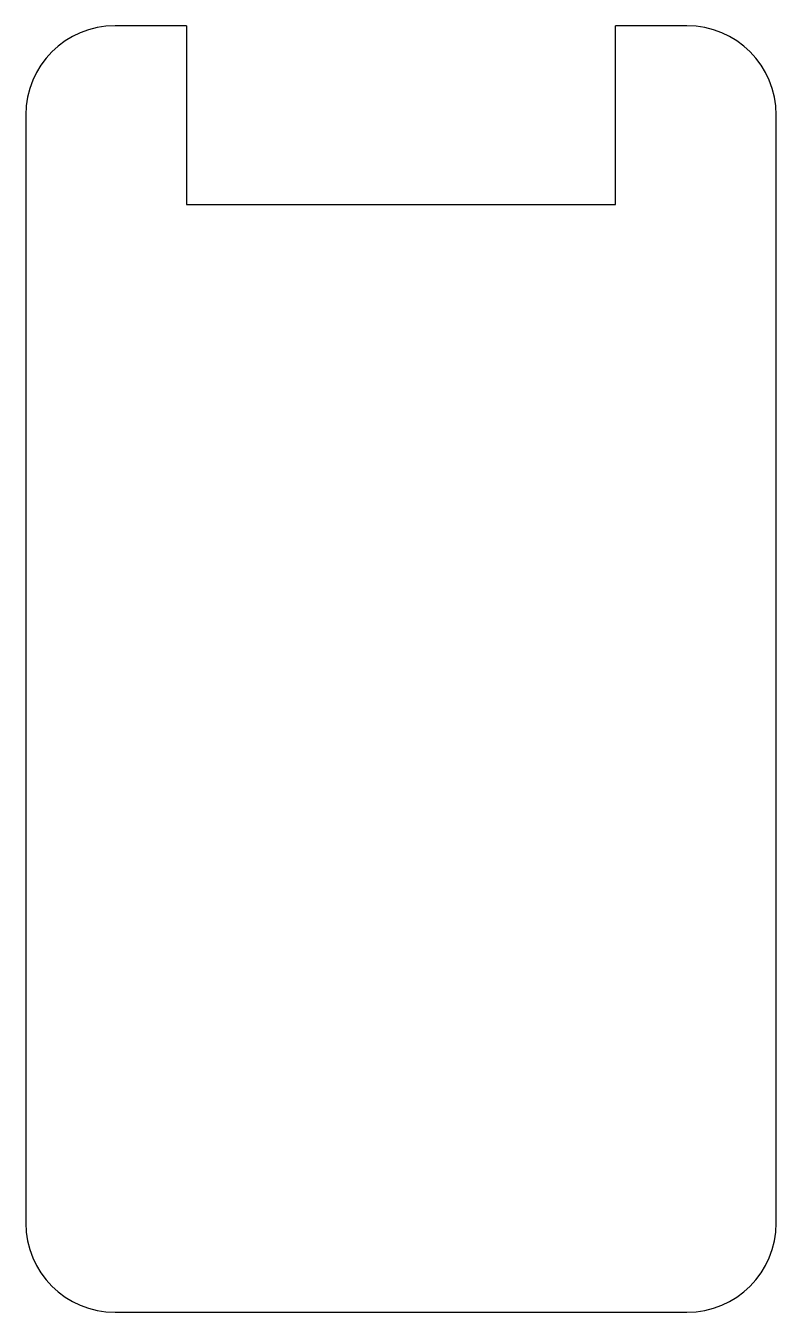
# Model space of a CAD drawing. Header units: millimetres. Extents: x -21 to 21, y -36 to 36.
import ezdxf

# ---------------------------------------------------------------- set-up
doc = ezdxf.new("R2010")
doc.units = ezdxf.units.MM
doc.layers.add('Sketch', color=7, linetype='CONTINUOUS')

msp = doc.modelspace()

# ---------------------------------------------------------------- linework, layer by layer
at = {"layer": 'Sketch'}
for p, q in [((-12, 36), (-16, 36)), ((-12, 36), (-12, 26)), ((16, 36), (12, 36)), ((12, 26), (12, 36)), ((-21, 31), (-21, -31)), ((21, -31), (21, 31)), ((-12, 26), (12, 26)), ((-16, -36), (16, -36))]:
    msp.add_line(p, q, dxfattribs=at)
for centre, start, end in [((-16, 31), 90, 180), ((16, 31), 0, 90), ((-16, -31), 180, -90), ((16, -31), -90, 0)]:
    msp.add_arc(centre, 5, start, end, dxfattribs=at)

doc.saveas('drawing.dxf')
